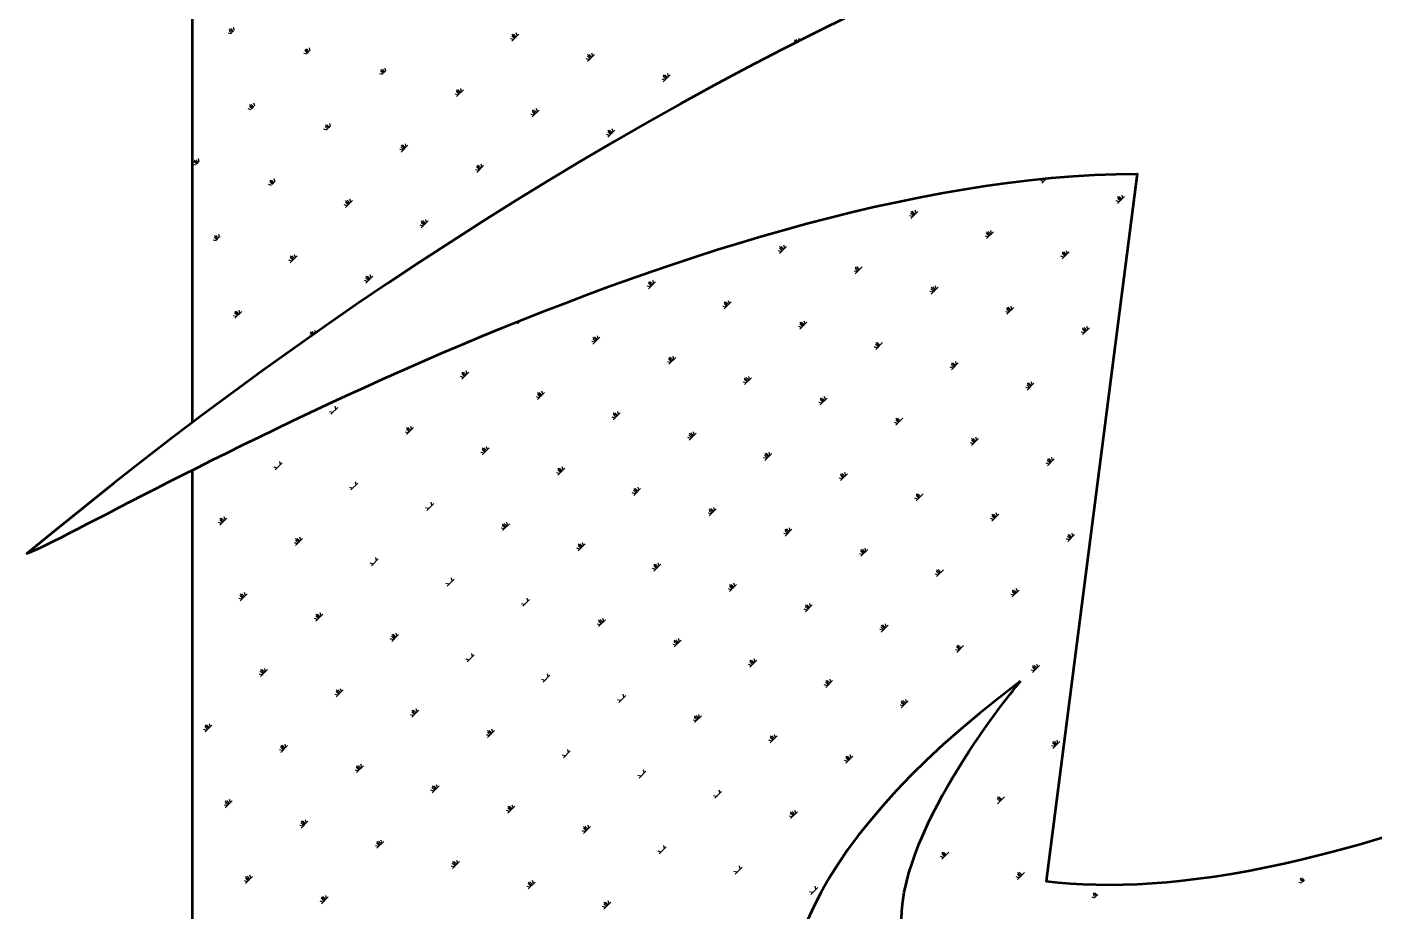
# Model space of a CAD drawing. Extents: x 962303 to 1579583, y -174742 to 224716.
# Drawn here: x 1403928 to 1405011, y 179496 to 180207 of the extents above; entities that cross this region are included whole.
import ezdxf

# ---------------------------------------------------------------- set-up
doc = ezdxf.new("R2010")
doc.units = 0
doc.header["$LTSCALE"] = 1000
doc.header["$MEASUREMENT"] = 0
doc.layers.add('PUB_TITLE', color=4, linetype='Continuous')

msp = doc.modelspace()

# ---------------------------------------------------------------- linework, layer by layer
at = {"layer": 'PUB_TITLE', "color": 4}
for p, q in [((1404092, 180201.2), (1404089.6, 180201.8)), ((1404092.7, 180201.9), (1404090.5, 180204.1)), ((1404093.4, 180202.6), (1404090.6, 180205.3)), ((1404094.1, 180203.3), (1404091.9, 180205.5)), ((1404094.8, 180203.9), (1404094.1, 180206.4)), ((1404319.8, 180197.5), (1404317.6, 180199.7)), ((1404320.5, 180198.2), (1404317.7, 180201)), ((1404317.7, 180195.4), (1404323.3, 180201)), ((1404321.2, 180198.9), (1404319, 180201.1)), ((1404321.9, 180199.6), (1404321.2, 180202)), ((1404548.8, 180195.8), (1404548.4, 180197.6)), ((1404153.6, 180185.6), (1404151.3, 180187.8)), ((1404154.3, 180186.2), (1404151.5, 180189)), ((1404154.9, 180186.9), (1404152.7, 180189.2)), ((1404155.6, 180187.6), (1404155, 180190.1)), ((1404319.1, 180196.8), (1404316.7, 180197.4)), ((1404545.8, 180194.2), (1404544.7, 180195.3)), ((1404546.7, 180194.7), (1404544.8, 180196.6)), ((1404547.6, 180195.2), (1404546.1, 180196.7)), ((1404550.3, 180196.6), (1404550.4, 180196.6)), ((1404152.9, 180184.9), (1404150.4, 180185.5)), ((1404380, 180180.5), (1404377.5, 180181.1)), ((1404380.7, 180181.2), (1404378.4, 180183.4)), ((1404381.4, 180181.9), (1404378.6, 180184.7)), ((1404378.6, 180179.1), (1404384.1, 180184.7)), ((1404382.1, 180182.6), (1404379.8, 180184.8)), ((1404382.8, 180183.3), (1404382.1, 180185.7)), ((1404213.7, 180168.6), (1404211.3, 180169.2)), ((1404214.4, 180169.2), (1404212.2, 180171.5)), ((1404215.1, 180169.9), (1404212.3, 180172.7)), ((1404215.8, 180170.6), (1404213.6, 180172.9)), ((1404216.5, 180171.3), (1404215.8, 180173.8)), ((1404441.5, 180164.9), (1404439.3, 180167.1)), ((1404442.2, 180165.6), (1404439.4, 180168.4)), ((1404439.4, 180162.8), (1404445, 180168.4)), ((1404442.9, 180166.3), (1404440.7, 180168.5)), ((1404443.6, 180167), (1404443, 180169.4)), ((1404275.3, 180152.9), (1404273, 180155.2)), ((1404276, 180153.6), (1404273.2, 180156.4)), ((1404273.2, 180150.9), (1404278.7, 180156.4)), ((1404276.7, 180154.3), (1404274.4, 180156.6)), ((1404277.3, 180155), (1404276.7, 180157.5)), ((1404440.8, 180164.2), (1404438.4, 180164.8)), ((1404109.7, 180141.7), (1404106.9, 180144.5)), ((1404110.4, 180142.4), (1404108.2, 180144.6)), ((1404111.1, 180143.1), (1404110.4, 180145.5)), ((1404274.6, 180152.2), (1404272.1, 180152.9)), ((1404108.3, 180140.3), (1404105.9, 180141)), ((1404109, 180141), (1404106.8, 180143.2)), ((1404335.4, 180135.9), (1404333, 180136.6)), ((1404336.1, 180136.6), (1404333.9, 180138.9)), ((1404336.8, 180137.3), (1404334, 180140.1)), ((1404334, 180134.5), (1404339.6, 180140.1)), ((1404337.5, 180138), (1404335.3, 180140.3)), ((1404338.2, 180138.7), (1404337.6, 180141.2)), ((1404169.2, 180124), (1404166.7, 180124.7)), ((1404169.9, 180124.7), (1404167.6, 180126.9)), ((1404170.6, 180125.4), (1404167.8, 180128.2)), ((1404171.3, 180126.1), (1404169, 180128.3)), ((1404171.9, 180126.8), (1404171.3, 180129.2)), ((1404397, 180120.3), (1404394.7, 180122.6)), ((1404397.7, 180121), (1404394.9, 180123.8)), ((1404394.9, 180118.2), (1404400.4, 180123.8)), ((1404398.4, 180121.7), (1404396.1, 180124)), ((1404399.1, 180122.4), (1404398.4, 180124.9)), ((1404231.4, 180109.1), (1404228.6, 180111.9)), ((1404228.6, 180106.3), (1404234.2, 180111.9)), ((1404232.1, 180109.8), (1404229.9, 180112)), ((1404232.8, 180110.5), (1404232.1, 180112.9)), ((1404396.3, 180119.6), (1404393.8, 180120.3)), ((1404065.9, 180097.9), (1404063.6, 180100.1)), ((1404066.5, 180098.5), (1404065.9, 180101)), ((1404230, 180107.7), (1404227.6, 180108.4)), ((1404230.7, 180108.4), (1404228.5, 180110.6)), ((1404063.8, 180095.8), (1404061.3, 180096.4)), ((1404064.5, 180096.5), (1404062.2, 180098.7)), ((1404065.2, 180097.2), (1404062.4, 180099.9)), ((1404290.9, 180091.4), (1404288.4, 180092)), ((1404291.6, 180092.1), (1404289.3, 180094.3)), ((1404292.3, 180092.8), (1404289.5, 180095.6)), ((1404289.5, 180090), (1404295, 180095.6)), ((1404293, 180093.5), (1404290.7, 180095.7)), ((1404293.7, 180094.2), (1404293, 180096.6)), ((1404124.6, 180079.5), (1404122.2, 180080.1)), ((1404125.3, 180080.2), (1404123.1, 180082.4)), ((1404126, 180080.8), (1404123.2, 180083.6)), ((1404126.7, 180081.5), (1404124.5, 180083.8)), ((1404127.4, 180082.2), (1404126.7, 180084.7)), ((1404745.1, 180082.7), (1404742.7, 180083.3)), ((1404743.7, 180081.3), (1404747.5, 180085.1)), ((1404745.8, 180083.4), (1404744.3, 180084.8)), ((1404746.5, 180084), (1404745.6, 180084.9)), ((1404747.2, 180084.7), (1404746.9, 180085)), ((1404188.3, 180065.9), (1404187.6, 180068.4)), ((1404806.6, 180067), (1404804.4, 180069.3)), ((1404807.3, 180067.7), (1404804.5, 180070.5)), ((1404804.5, 180065), (1404810.1, 180070.5)), ((1404808, 180068.4), (1404805.8, 180070.7)), ((1404808.7, 180069.1), (1404808.1, 180071.6)), ((1404185.5, 180063.2), (1404183, 180063.8)), ((1404186.2, 180063.8), (1404183.9, 180066.1)), ((1404186.9, 180064.5), (1404184.1, 180067.3)), ((1404184.1, 180061.8), (1404189.6, 180067.3)), ((1404187.6, 180065.2), (1404185.3, 180067.5)), ((1404640.4, 180055.1), (1404638.2, 180057.3)), ((1404641.1, 180055.8), (1404638.3, 180058.6)), ((1404638.3, 180053), (1404643.9, 180058.6)), ((1404641.8, 180056.5), (1404639.5, 180058.7)), ((1404642.5, 180057.2), (1404641.8, 180059.6)), ((1404805.9, 180066.3), (1404803.5, 180067)), ((1404246.3, 180046.8), (1404243.9, 180047.5)), ((1404247, 180047.5), (1404244.8, 180049.8)), ((1404247.7, 180048.2), (1404244.9, 180051)), ((1404244.9, 180045.5), (1404250.5, 180051)), ((1404248.4, 180048.9), (1404246.2, 180051.2)), ((1404249.1, 180049.6), (1404248.5, 180052.1)), ((1404639.7, 180054.4), (1404637.3, 180055.1)), ((1404080.1, 180034.9), (1404077.6, 180035.6)), ((1404080.8, 180035.6), (1404078.5, 180037.8)), ((1404081.5, 180036.3), (1404078.7, 180039.1)), ((1404082.2, 180037), (1404079.9, 180039.2)), ((1404082.9, 180037.7), (1404082.2, 180040.1)), ((1404700.5, 180038.1), (1404698.1, 180038.8)), ((1404701.2, 180038.8), (1404699, 180041)), ((1404701.9, 180039.5), (1404699.1, 180042.3)), ((1404699.1, 180036.7), (1404704.7, 180042.3)), ((1404702.6, 180040.2), (1404700.4, 180042.4)), ((1404703.3, 180040.9), (1404702.7, 180043.3)), ((1404534.3, 180026.2), (1404531.9, 180026.8)), ((1404535, 180026.9), (1404532.8, 180029.1)), ((1404535.7, 180027.6), (1404532.9, 180030.3)), ((1404532.9, 180024.8), (1404538.5, 180030.3)), ((1404536.4, 180028.3), (1404534.1, 180030.5)), ((1404537.1, 180029), (1404536.4, 180031.4)), ((1404762.1, 180022.5), (1404759.9, 180024.7)), ((1404762.8, 180023.2), (1404760, 180026)), ((1404760, 180020.4), (1404765.6, 180026)), ((1404763.5, 180023.9), (1404761.3, 180026.1)), ((1404764.2, 180024.6), (1404763.5, 180027)), ((1404140.9, 180018.6), (1404138.5, 180019.3)), ((1404141.6, 180019.3), (1404139.4, 180021.5)), ((1404142.3, 180020), (1404139.5, 180022.8)), ((1404139.5, 180017.2), (1404145.1, 180022.8)), ((1404143, 180020.7), (1404140.8, 180022.9)), ((1404143.7, 180021.4), (1404143.1, 180023.8)), ((1404596.5, 180011.3), (1404593.7, 180014)), ((1404593.7, 180008.5), (1404599.3, 180014)), ((1404597.2, 180012), (1404595, 180014.2)), ((1404761.4, 180021.8), (1404759, 180022.5)), ((1404201.8, 180002.3), (1404199.3, 180003)), ((1404202.5, 180003), (1404200.2, 180005.2)), ((1404203.2, 180003.7), (1404200.4, 180006.5)), ((1404200.4, 180000.9), (1404206, 180006.5)), ((1404203.9, 180004.4), (1404201.6, 180006.6)), ((1404204.6, 180005.1), (1404203.9, 180007.5)), ((1404431.7, 180000.7), (1404431, 180003.1)), ((1404595.1, 180009.9), (1404592.7, 180010.5)), ((1404595.8, 180010.6), (1404593.6, 180012.8)), ((1404428.9, 179997.9), (1404426.4, 179998.6)), ((1404429.6, 179998.6), (1404427.4, 180000.9)), ((1404430.3, 179999.3), (1404427.5, 180002.1)), ((1404427.5, 179996.5), (1404433.1, 180002.1)), ((1404431, 180000), (1404428.7, 180002.2)), ((1404656, 179993.6), (1404653.6, 179994.2)), ((1404656.7, 179994.3), (1404654.5, 179996.5)), ((1404657.4, 179995), (1404654.6, 179997.7)), ((1404654.6, 179992.2), (1404660.2, 179997.7)), ((1404658.1, 179995.6), (1404655.9, 179997.9)), ((1404658.8, 179996.3), (1404658.1, 179998.8)), ((1404489.7, 179981.6), (1404487.3, 179982.3)), ((1404490.4, 179982.3), (1404488.2, 179984.5)), ((1404491.1, 179983), (1404488.3, 179985.8)), ((1404488.3, 179980.2), (1404493.9, 179985.8)), ((1404491.8, 179983.7), (1404489.6, 179985.9)), ((1404492.5, 179984.4), (1404491.9, 179986.8)), ((1404718.2, 179978.6), (1404715.5, 179981.4)), ((1404715.5, 179975.9), (1404721, 179981.4)), ((1404718.9, 179979.3), (1404716.7, 179981.6)), ((1404719.6, 179980), (1404719, 179982.5)), ((1404096.4, 179974.1), (1404093.9, 179974.7)), ((1404097.1, 179974.8), (1404094.8, 179977)), ((1404097.8, 179975.4), (1404095, 179978.2)), ((1404095, 179972.7), (1404100.6, 179978.2)), ((1404098.5, 179976.1), (1404096.2, 179978.4)), ((1404099.2, 179976.8), (1404098.5, 179979.3)), ((1404322.1, 179968.3), (1404324.8, 179971.1)), ((1404324.2, 179970.4), (1404323.9, 179970.7)), ((1404553.4, 179968.1), (1404552.7, 179970.5)), ((1404716.8, 179977.3), (1404714.4, 179977.9)), ((1404717.5, 179978), (1404715.3, 179980.2)), ((1404157.3, 179959.1), (1404155.7, 179960.7)), ((1404158.1, 179959.7), (1404155.8, 179961.9)), ((1404158.9, 179960.2), (1404157.1, 179962.1)), ((1404159.9, 179960.9), (1404159.4, 179963)), ((1404323.5, 179969.7), (1404322.3, 179970)), ((1404550.6, 179965.3), (1404548.2, 179966)), ((1404551.3, 179966), (1404549.1, 179968.2)), ((1404552, 179966.7), (1404549.2, 179969.5)), ((1404549.2, 179963.9), (1404554.8, 179969.5)), ((1404552.7, 179967.4), (1404550.5, 179969.6)), ((1404777.7, 179960.9), (1404775.3, 179961.6)), ((1404778.4, 179961.6), (1404776.2, 179963.9)), ((1404779.1, 179962.3), (1404776.3, 179965.1)), ((1404776.3, 179959.6), (1404781.9, 179965.1)), ((1404779.8, 179963), (1404777.6, 179965.3)), ((1404780.5, 179963.7), (1404779.8, 179966.2)), ((1404155.9, 179958.1), (1404154.8, 179958.4)), ((1404384.3, 179953.4), (1404381.9, 179954)), ((1404385, 179954.1), (1404382.8, 179956.3)), ((1404385.7, 179954.8), (1404382.9, 179957.6)), ((1404382.9, 179952), (1404388.5, 179957.6)), ((1404386.4, 179955.5), (1404384.2, 179957.7)), ((1404387.1, 179956.2), (1404386.5, 179958.6)), ((1404611.4, 179949), (1404609, 179949.7)), ((1404612.1, 179949.7), (1404609.9, 179951.9)), ((1404612.8, 179950.4), (1404610.1, 179953.2)), ((1404610.1, 179947.6), (1404615.6, 179953.2)), ((1404613.5, 179951.1), (1404611.3, 179953.3)), ((1404445.2, 179937.1), (1404442.8, 179937.7)), ((1404445.9, 179937.8), (1404443.7, 179940)), ((1404446.6, 179938.5), (1404443.8, 179941.3)), ((1404443.8, 179935.7), (1404449.4, 179941.3)), ((1404447.3, 179939.2), (1404445, 179941.4)), ((1404448, 179939.9), (1404447.3, 179942.3)), ((1404675.1, 179935.5), (1404674.4, 179937.9)), ((1404279.6, 179925.8), (1404277.4, 179928.1)), ((1404280.3, 179926.5), (1404277.5, 179929.3)), ((1404277.5, 179923.7), (1404283.1, 179929.3)), ((1404281, 179927.2), (1404278.8, 179929.5)), ((1404281.7, 179927.9), (1404281.1, 179930.4)), ((1404672.3, 179932.7), (1404669.9, 179933.4)), ((1404673, 179933.4), (1404670.8, 179935.6)), ((1404673.7, 179934.1), (1404670.9, 179936.9)), ((1404670.9, 179931.3), (1404676.5, 179936.9)), ((1404674.4, 179934.8), (1404672.2, 179937)), ((1404278.9, 179925.1), (1404276.5, 179925.8)), ((1404506, 179920.8), (1404503.6, 179921.4)), ((1404506.7, 179921.5), (1404504.5, 179923.7)), ((1404507.4, 179922.2), (1404504.7, 179924.9)), ((1404504.7, 179919.4), (1404510.2, 179924.9)), ((1404508.1, 179922.9), (1404505.9, 179925.1)), ((1404508.8, 179923.6), (1404508.2, 179926)), ((1404733.2, 179916.4), (1404730.7, 179917.1)), ((1404733.8, 179917.1), (1404731.6, 179919.3)), ((1404734.5, 179917.8), (1404731.8, 179920.6)), ((1404731.8, 179915), (1404737.3, 179920.6)), ((1404735.2, 179918.5), (1404733, 179920.7)), ((1404735.9, 179919.2), (1404735.3, 179921.6)), ((1404339.8, 179908.8), (1404337.4, 179909.5)), ((1404340.5, 179909.5), (1404338.3, 179911.8)), ((1404341.2, 179910.2), (1404338.4, 179913)), ((1404338.4, 179907.4), (1404344, 179913)), ((1404341.9, 179910.9), (1404339.6, 179913.1)), ((1404342.6, 179911.6), (1404341.9, 179914.1)), ((1404567.6, 179905.2), (1404565.4, 179907.4)), ((1404568.3, 179905.9), (1404565.5, 179908.6)), ((1404565.5, 179903.1), (1404571.1, 179908.6)), ((1404569, 179906.6), (1404566.8, 179908.8)), ((1404569.7, 179907.2), (1404569, 179909.7)), ((1404173.5, 179896.9), (1404171.1, 179897.5)), ((1404172.1, 179895.5), (1404177.7, 179901.1)), ((1404176.3, 179899.7), (1404175.7, 179902.1)), ((1404401.3, 179893.2), (1404399.1, 179895.5)), ((1404402, 179893.9), (1404399.2, 179896.7)), ((1404399.2, 179891.1), (1404404.8, 179896.7)), ((1404402.7, 179894.6), (1404400.5, 179896.8)), ((1404403.4, 179895.3), (1404402.8, 179897.7)), ((1404566.9, 179904.5), (1404564.5, 179905.1)), ((1404235.1, 179881.3), (1404232.9, 179883.5)), ((1404235.8, 179882), (1404233, 179884.8)), ((1404233, 179879.2), (1404238.6, 179884.8)), ((1404236.5, 179882.7), (1404234.2, 179884.9)), ((1404237.2, 179883.4), (1404236.5, 179885.8)), ((1404400.6, 179892.5), (1404398.2, 179893.2)), ((1404627.7, 179888.2), (1404625.3, 179888.8)), ((1404628.4, 179888.9), (1404626.2, 179891.1)), ((1404629.1, 179889.6), (1404626.4, 179892.3)), ((1404626.4, 179886.8), (1404631.9, 179892.3)), ((1404629.8, 179890.2), (1404627.6, 179892.5)), ((1404234.4, 179880.6), (1404232, 179881.2)), ((1404461.5, 179876.2), (1404459.1, 179876.9)), ((1404462.2, 179876.9), (1404460, 179879.1)), ((1404462.9, 179877.6), (1404460.1, 179880.4)), ((1404460.1, 179874.8), (1404465.7, 179880.4)), ((1404463.6, 179878.3), (1404461.4, 179880.5)), ((1404464.3, 179879), (1404463.6, 179881.4)), ((1404689.3, 179872.5), (1404687.1, 179874.8)), ((1404690, 179873.2), (1404687.2, 179876)), ((1404687.2, 179870.5), (1404692.8, 179876)), ((1404690.7, 179873.9), (1404688.5, 179876.2)), ((1404691.4, 179874.6), (1404690.7, 179877.1)), ((1404295.2, 179864.3), (1404292.8, 179864.9)), ((1404295.9, 179865), (1404293.7, 179867.2)), ((1404296.6, 179865.7), (1404293.8, 179868.5)), ((1404293.8, 179862.9), (1404299.4, 179868.5)), ((1404297.3, 179866.4), (1404295.1, 179868.6)), ((1404298, 179867.1), (1404297.4, 179869.5)), ((1404523, 179860.6), (1404520.8, 179862.8)), ((1404523.7, 179861.3), (1404521, 179864.1)), ((1404521, 179858.5), (1404526.5, 179864.1)), ((1404524.4, 179862), (1404522.2, 179864.2)), ((1404525.1, 179862.7), (1404524.5, 179865.1)), ((1404688.6, 179871.9), (1404686.2, 179872.5)), ((1404129, 179852.3), (1404126.6, 179853)), ((1404127.6, 179851), (1404133.2, 179856.5)), ((1404131.8, 179855.1), (1404131.1, 179857.6)), ((1404357.5, 179849.4), (1404354.7, 179852.2)), ((1404354.7, 179846.6), (1404360.3, 179852.2)), ((1404358.2, 179850.1), (1404356, 179852.3)), ((1404358.9, 179850.8), (1404358.2, 179853.2)), ((1404522.3, 179859.9), (1404519.9, 179860.6)), ((1404749.5, 179855.5), (1404747, 179856.2)), ((1404750.2, 179856.2), (1404747.9, 179858.5)), ((1404750.8, 179856.9), (1404748.1, 179859.7)), ((1404748.1, 179854.2), (1404753.6, 179859.7)), ((1404751.5, 179857.6), (1404749.3, 179859.9)), ((1404752.2, 179858.3), (1404751.6, 179860.8)), ((1404188.4, 179834.7), (1404194, 179840.2)), ((1404192.6, 179838.8), (1404192, 179841.3)), ((1404356.1, 179848), (1404353.7, 179848.6)), ((1404356.8, 179848.7), (1404354.6, 179850.9)), ((1404583.2, 179843.6), (1404580.8, 179844.3)), ((1404583.9, 179844.3), (1404581.7, 179846.5)), ((1404584.6, 179845), (1404581.8, 179847.8)), ((1404581.8, 179842.2), (1404587.4, 179847.8)), ((1404585.3, 179845.7), (1404583.1, 179847.9)), ((1404586, 179846.4), (1404585.3, 179848.8)), ((1404189.8, 179836), (1404187.4, 179836.7)), ((1404416.9, 179831.7), (1404414.5, 179832.3)), ((1404417.6, 179832.4), (1404415.4, 179834.6)), ((1404418.3, 179833.1), (1404415.6, 179835.9)), ((1404415.6, 179830.3), (1404421.1, 179835.9)), ((1404419, 179833.8), (1404416.8, 179836)), ((1404419.7, 179834.5), (1404419.1, 179836.9)), ((1404644.8, 179828), (1404642.5, 179830.2)), ((1404645.4, 179828.7), (1404642.7, 179831.5)), ((1404642.7, 179825.9), (1404648.2, 179831.5)), ((1404646.1, 179829.4), (1404643.9, 179831.6)), ((1404250.7, 179819.7), (1404248.3, 179820.4)), ((1404249.3, 179818.3), (1404254.9, 179823.9)), ((1404253.5, 179822.5), (1404252.8, 179825)), ((1404479.2, 179816.8), (1404476.4, 179819.5)), ((1404476.4, 179814), (1404482, 179819.5)), ((1404479.9, 179817.5), (1404477.7, 179819.7)), ((1404480.6, 179818.2), (1404479.9, 179820.6)), ((1404644.1, 179827.3), (1404641.6, 179828)), ((1404084.4, 179807.8), (1404082, 179808.5)), ((1404085.1, 179808.5), (1404082.9, 179810.7)), ((1404085.8, 179809.2), (1404083, 179812)), ((1404083, 179806.4), (1404088.6, 179812)), ((1404086.5, 179809.9), (1404084.3, 179812.1)), ((1404087.2, 179810.6), (1404086.6, 179813)), ((1404313.6, 179805.5), (1404311.4, 179807.7)), ((1404314.3, 179806.2), (1404313.7, 179808.7)), ((1404477.8, 179815.4), (1404475.4, 179816)), ((1404478.5, 179816.1), (1404476.3, 179818.3)), ((1404704.9, 179811), (1404702.5, 179811.7)), ((1404705.6, 179811.7), (1404703.4, 179813.9)), ((1404706.3, 179812.4), (1404703.5, 179815.2)), ((1404703.5, 179809.6), (1404709.1, 179815.2)), ((1404707, 179813.1), (1404704.8, 179815.3)), ((1404707.7, 179813.8), (1404707, 179816.2)), ((1404311.5, 179803.4), (1404309.1, 179804.1)), ((1404312.2, 179804.1), (1404310, 179806.4)), ((1404312.9, 179804.8), (1404310.2, 179807.6)), ((1404310.2, 179802), (1404315.7, 179807.6)), ((1404538.7, 179799.1), (1404536.2, 179799.7)), ((1404539.3, 179799.8), (1404537.1, 179802)), ((1404540, 179800.5), (1404537.3, 179803.2)), ((1404537.3, 179797.7), (1404542.8, 179803.2)), ((1404540.7, 179801.2), (1404538.5, 179803.4)), ((1404541.4, 179801.8), (1404540.8, 179804.3)), ((1404766.5, 179795.4), (1404764.2, 179797.6)), ((1404767.2, 179796.1), (1404764.4, 179798.9)), ((1404764.4, 179793.3), (1404769.9, 179798.9)), ((1404767.8, 179796.8), (1404765.6, 179799)), ((1404768.5, 179797.5), (1404767.9, 179799.9)), ((1404145.3, 179791.5), (1404142.9, 179792.1)), ((1404146, 179792.2), (1404143.8, 179794.4)), ((1404146.7, 179792.9), (1404143.9, 179795.7)), ((1404143.9, 179790.1), (1404149.5, 179795.7)), ((1404147.4, 179793.6), (1404145.2, 179795.8)), ((1404148.1, 179794.3), (1404147.4, 179796.7)), ((1404372.4, 179787.1), (1404370, 179787.8)), ((1404373.1, 179787.8), (1404370.9, 179790.1)), ((1404373.8, 179788.5), (1404371, 179791.3)), ((1404371, 179785.7), (1404376.6, 179791.3)), ((1404374.5, 179789.2), (1404372.3, 179791.4)), ((1404375.2, 179789.9), (1404374.5, 179792.3)), ((1404600.9, 179784.1), (1404598.1, 179786.9)), ((1404598.1, 179781.4), (1404603.7, 179786.9)), ((1404601.6, 179784.8), (1404599.4, 179787.1)), ((1404602.3, 179785.5), (1404601.6, 179788)), ((1404765.8, 179794.7), (1404763.3, 179795.3)), ((1404206.1, 179775.2), (1404203.7, 179775.8)), ((1404204.8, 179773.8), (1404210.3, 179779.4)), ((1404208.9, 179778), (1404208.3, 179780.4)), ((1404436, 179773.6), (1404435.4, 179776)), ((1404599.5, 179782.8), (1404597.1, 179783.4)), ((1404600.2, 179783.5), (1404598, 179785.7)), ((1404433.3, 179770.8), (1404430.8, 179771.5)), ((1404433.9, 179771.5), (1404431.7, 179773.7)), ((1404434.6, 179772.2), (1404431.9, 179775)), ((1404431.9, 179769.4), (1404437.4, 179775)), ((1404435.3, 179772.9), (1404433.1, 179775.1)), ((1404660.4, 179766.5), (1404657.9, 179767.1)), ((1404661.1, 179767.1), (1404658.8, 179769.4)), ((1404661.8, 179767.8), (1404659, 179770.6)), ((1404659, 179765.1), (1404664.5, 179770.6)), ((1404662.4, 179768.5), (1404660.2, 179770.8)), ((1404267, 179758.9), (1404264.6, 179759.5)), ((1404265.6, 179757.5), (1404271.2, 179763.1)), ((1404269.8, 179761.7), (1404269.1, 179764.1)), ((1404494.1, 179754.5), (1404491.7, 179755.2)), ((1404494.8, 179755.2), (1404492.6, 179757.4)), ((1404495.5, 179755.9), (1404492.7, 179758.7)), ((1404492.7, 179753.1), (1404498.3, 179758.7)), ((1404496.2, 179756.6), (1404494, 179758.8)), ((1404496.9, 179757.3), (1404496.2, 179759.7)), ((1404722.6, 179751.5), (1404719.8, 179754.3)), ((1404719.8, 179748.8), (1404725.4, 179754.3)), ((1404723.3, 179752.2), (1404721.1, 179754.5)), ((1404724, 179752.9), (1404723.3, 179755.4)), ((1404100.7, 179746.9), (1404098.3, 179747.6)), ((1404101.4, 179747.6), (1404099.2, 179749.9)), ((1404102.1, 179748.3), (1404099.4, 179751.1)), ((1404099.4, 179745.6), (1404104.9, 179751.1)), ((1404102.8, 179749), (1404100.6, 179751.3)), ((1404103.5, 179749.7), (1404102.9, 179752.2)), ((1404327.9, 179742.6), (1404325.4, 179743.2)), ((1404326.5, 179741.2), (1404332, 179746.8)), ((1404330.6, 179745.4), (1404330, 179747.8)), ((1404557.7, 179741), (1404557.1, 179743.4)), ((1404721.2, 179750.1), (1404718.8, 179750.8)), ((1404721.9, 179750.8), (1404719.7, 179753.1)), ((1404162.3, 179731.3), (1404160.1, 179733.6)), ((1404163, 179732), (1404160.2, 179734.8)), ((1404160.2, 179729.3), (1404165.8, 179734.8)), ((1404163.7, 179732.7), (1404161.5, 179735)), ((1404164.4, 179733.4), (1404163.7, 179735.9)), ((1404555, 179738.2), (1404552.5, 179738.9)), ((1404555.7, 179738.9), (1404553.4, 179741.1)), ((1404556.4, 179739.6), (1404553.6, 179742.4)), ((1404553.6, 179736.8), (1404559.1, 179742.4)), ((1404557, 179740.3), (1404554.8, 179742.5)), ((1404161.6, 179730.6), (1404159.2, 179731.3)), ((1404388.7, 179726.3), (1404386.3, 179726.9)), ((1404389.4, 179727), (1404387.2, 179729.2)), ((1404390.1, 179727.7), (1404387.3, 179730.4)), ((1404387.3, 179724.9), (1404392.9, 179730.4)), ((1404390.8, 179728.4), (1404388.6, 179730.6)), ((1404391.5, 179729.1), (1404390.8, 179731.5)), ((1404615.8, 179721.9), (1404613.4, 179722.6)), ((1404616.5, 179722.6), (1404614.3, 179724.8)), ((1404617.2, 179723.3), (1404614.4, 179726.1)), ((1404614.4, 179720.5), (1404620, 179726.1)), ((1404617.9, 179724), (1404615.7, 179726.2)), ((1404618.6, 179724.7), (1404617.9, 179727.1)), ((1404222.5, 179714.3), (1404220, 179715)), ((1404223.1, 179715), (1404220.9, 179717.3)), ((1404223.8, 179715.7), (1404221.1, 179718.5)), ((1404221.1, 179712.9), (1404226.6, 179718.5)), ((1404224.5, 179716.4), (1404222.3, 179718.7)), ((1404225.2, 179717.1), (1404224.6, 179719.6)), ((1404449.6, 179710), (1404447.1, 179710.6)), ((1404450.3, 179710.7), (1404448, 179712.9)), ((1404451, 179711.4), (1404448.2, 179714.1)), ((1404448.2, 179708.6), (1404453.7, 179714.1)), ((1404451.6, 179712.1), (1404449.4, 179714.3)), ((1404452.3, 179712.8), (1404451.7, 179715.2)), ((1404281.9, 179696.6), (1404287.5, 179702.2)), ((1404286.1, 179700.8), (1404285.4, 179703.2)), ((1404676.7, 179705.6), (1404674.2, 179706.3)), ((1404677.4, 179706.3), (1404675.1, 179708.5)), ((1404678.1, 179707), (1404675.3, 179709.8)), ((1404675.3, 179704.2), (1404680.8, 179709.8)), ((1404678.8, 179707.7), (1404676.5, 179709.9)), ((1404117.7, 179686.8), (1404115.5, 179689)), ((1404118.4, 179687.5), (1404115.7, 179690.3)), ((1404115.7, 179684.7), (1404121.2, 179690.3)), ((1404119.1, 179688.2), (1404116.9, 179690.4)), ((1404119.8, 179688.9), (1404119.2, 179691.3)), ((1404283.3, 179698), (1404280.9, 179698.7)), ((1404510.4, 179693.7), (1404508, 179694.3)), ((1404511.1, 179694.4), (1404508.9, 179696.6)), ((1404511.8, 179695.1), (1404509, 179697.8)), ((1404509, 179692.3), (1404514.6, 179697.8)), ((1404512.5, 179695.8), (1404510.3, 179698)), ((1404513.2, 179696.4), (1404512.5, 179698.9)), ((1404737.5, 179689.3), (1404735.1, 179689.9)), ((1404738.2, 179690), (1404736, 179692.2)), ((1404738.9, 179690.7), (1404736.1, 179693.5)), ((1404736.1, 179687.9), (1404741.7, 179693.5)), ((1404739.6, 179691.4), (1404737.4, 179693.6)), ((1404740.3, 179692.1), (1404739.7, 179694.5)), ((1404117, 179686.1), (1404114.6, 179686.7)), ((1404344.2, 179681.7), (1404341.7, 179682.4)), ((1404342.8, 179680.3), (1404348.3, 179685.9)), ((1404346.9, 179684.5), (1404346.3, 179686.9)), ((1404571.3, 179677.4), (1404568.8, 179678)), ((1404572, 179678.1), (1404569.7, 179680.3)), ((1404572.7, 179678.7), (1404569.9, 179681.5)), ((1404569.9, 179676), (1404575.4, 179681.5)), ((1404573.4, 179679.4), (1404571.1, 179681.7)), ((1404574, 179680.1), (1404573.4, 179682.6)), ((1404177.9, 179669.8), (1404175.5, 179670.4)), ((1404178.6, 179670.5), (1404176.4, 179672.7)), ((1404179.3, 179671.2), (1404176.5, 179674)), ((1404176.5, 179668.4), (1404182.1, 179674)), ((1404180, 179671.9), (1404177.8, 179674.1)), ((1404180.7, 179672.6), (1404180, 179675)), ((1404403.6, 179664), (1404409.2, 179669.6)), ((1404407.8, 179668.2), (1404407.1, 179670.6)), ((1404239.5, 179654.2), (1404237.2, 179656.4)), ((1404240.1, 179654.9), (1404237.4, 179657.7)), ((1404237.4, 179652.1), (1404242.9, 179657.7)), ((1404240.8, 179655.6), (1404238.6, 179657.8)), ((1404241.5, 179656.3), (1404240.9, 179658.7)), ((1404405, 179665.4), (1404402.6, 179666.1)), ((1404632.1, 179661.1), (1404629.7, 179661.7)), ((1404632.8, 179661.7), (1404630.6, 179664)), ((1404633.5, 179662.4), (1404630.7, 179665.2)), ((1404630.7, 179659.7), (1404636.3, 179665.2)), ((1404634.2, 179663.1), (1404632, 179665.4)), ((1404634.9, 179663.8), (1404634.3, 179666.3)), ((1404073.9, 179642.9), (1404071.1, 179645.7)), ((1404071.1, 179640.2), (1404076.7, 179645.7)), ((1404074.6, 179643.6), (1404072.4, 179645.9)), ((1404075.3, 179644.3), (1404074.6, 179646.8)), ((1404238.8, 179653.5), (1404236.3, 179654.1)), ((1404465.9, 179649.1), (1404463.4, 179649.8)), ((1404466.6, 179649.8), (1404464.3, 179652)), ((1404467.3, 179650.5), (1404464.5, 179653.3)), ((1404464.5, 179647.7), (1404470, 179653.3)), ((1404468, 179651.2), (1404465.7, 179653.4)), ((1404468.6, 179651.9), (1404468, 179654.3)), ((1404072.5, 179641.5), (1404070.1, 179642.2)), ((1404073.2, 179642.2), (1404071, 179644.5)), ((1404299.6, 179637.2), (1404297.2, 179637.8)), ((1404300.3, 179637.9), (1404298.1, 179640.1)), ((1404301, 179638.6), (1404298.2, 179641.4)), ((1404298.2, 179635.8), (1404303.8, 179641.4)), ((1404301.7, 179639.3), (1404299.5, 179641.5)), ((1404302.4, 179640), (1404301.7, 179642.4)), ((1404527.4, 179633.5), (1404525.2, 179635.7)), ((1404528.1, 179634.2), (1404525.3, 179637)), ((1404525.3, 179631.4), (1404530.9, 179637)), ((1404528.8, 179634.9), (1404526.6, 179637.1)), ((1404529.5, 179635.6), (1404528.8, 179638)), ((1404133.4, 179625.2), (1404130.9, 179625.9)), ((1404134.1, 179625.9), (1404131.8, 179628.2)), ((1404134.7, 179626.6), (1404132, 179629.4)), ((1404132, 179623.8), (1404137.5, 179629.4)), ((1404135.4, 179627.3), (1404133.2, 179629.6)), ((1404136.1, 179628), (1404135.5, 179630.5)), ((1404359.1, 179619.5), (1404364.6, 179625)), ((1404363.2, 179623.7), (1404362.6, 179626.1)), ((1404526.7, 179632.8), (1404524.3, 179633.5)), ((1404753.8, 179628.4), (1404751.4, 179629.1)), ((1404754.5, 179629.1), (1404752.3, 179631.4)), ((1404755.2, 179629.8), (1404752.4, 179632.6)), ((1404752.4, 179627), (1404758, 179632.6)), ((1404755.9, 179630.5), (1404753.7, 179632.8)), ((1404756.6, 179631.2), (1404756, 179633.7)), ((1404195.6, 179610.3), (1404192.8, 179613.1)), ((1404192.8, 179607.5), (1404198.4, 179613.1)), ((1404196.3, 179611), (1404194.1, 179613.3)), ((1404197, 179611.7), (1404196.3, 179614.2)), ((1404360.5, 179620.9), (1404358, 179621.5)), ((1404587.6, 179616.5), (1404585.1, 179617.2)), ((1404588.3, 179617.2), (1404586, 179619.4)), ((1404589, 179617.9), (1404586.2, 179620.7)), ((1404586.2, 179615.1), (1404591.7, 179620.7)), ((1404589.7, 179618.6), (1404587.4, 179620.8)), ((1404590.4, 179619.3), (1404589.7, 179621.7)), ((1404194.2, 179608.9), (1404191.8, 179609.6)), ((1404194.9, 179609.6), (1404192.7, 179611.9)), ((1404421.3, 179604.6), (1404418.9, 179605.2)), ((1404419.9, 179603.2), (1404425.5, 179608.7)), ((1404424.1, 179607.4), (1404423.4, 179609.8)), ((1404255.1, 179592.6), (1404252.6, 179593.3)), ((1404255.8, 179593.3), (1404253.5, 179595.6)), ((1404256.5, 179594), (1404253.7, 179596.8)), ((1404253.7, 179591.2), (1404259.2, 179596.8)), ((1404257.1, 179594.7), (1404254.9, 179596.9)), ((1404257.8, 179595.4), (1404257.2, 179597.8)), ((1404480.8, 179586.9), (1404486.3, 179592.4)), ((1404485, 179591), (1404484.3, 179593.5)), ((1404088.8, 179580.7), (1404086.4, 179581.3)), ((1404089.5, 179581.4), (1404087.3, 179583.6)), ((1404090.2, 179582.1), (1404087.4, 179584.9)), ((1404087.4, 179579.3), (1404093, 179584.9)), ((1404090.9, 179582.8), (1404088.7, 179585)), ((1404091.6, 179583.5), (1404090.9, 179585.9)), ((1404317.3, 179577.7), (1404314.5, 179580.5)), ((1404314.5, 179574.9), (1404320.1, 179580.5)), ((1404318, 179578.4), (1404315.8, 179580.6)), ((1404318.7, 179579.1), (1404318, 179581.5)), ((1404482.2, 179588.3), (1404479.7, 179588.9)), ((1404710, 179584.6), (1404707.7, 179586.8)), ((1404710.7, 179585.3), (1404707.9, 179588.1)), ((1404707.9, 179582.5), (1404713.5, 179588.1)), ((1404711.4, 179586), (1404709.1, 179588.2)), ((1404152.4, 179567.2), (1404151.8, 179569.6)), ((1404315.9, 179576.3), (1404313.5, 179577)), ((1404316.6, 179577), (1404314.4, 179579.2)), ((1404543, 179572), (1404540.6, 179572.6)), ((1404543.7, 179572.7), (1404541.5, 179574.9)), ((1404544.4, 179573.3), (1404541.6, 179576.1)), ((1404541.6, 179570.6), (1404547.2, 179576.1)), ((1404545.1, 179574), (1404542.9, 179576.3)), ((1404545.8, 179574.7), (1404545.2, 179577.2)), ((1404149.7, 179564.4), (1404147.2, 179565)), ((1404150.4, 179565.1), (1404148.1, 179567.3)), ((1404151.1, 179565.8), (1404148.3, 179568.6)), ((1404148.3, 179563), (1404153.8, 179568.6)), ((1404151.7, 179566.5), (1404149.5, 179568.7)), ((1404376.8, 179560), (1404374.3, 179560.7)), ((1404377.5, 179560.7), (1404375.2, 179562.9)), ((1404378.2, 179561.4), (1404375.4, 179564.2)), ((1404375.4, 179558.6), (1404380.9, 179564.2)), ((1404378.9, 179562.1), (1404376.6, 179564.3)), ((1404379.6, 179562.8), (1404378.9, 179565.2)), ((1404210.5, 179548.1), (1404208.1, 179548.7)), ((1404211.2, 179548.8), (1404209, 179551)), ((1404211.9, 179549.5), (1404209.1, 179552.3)), ((1404209.1, 179546.7), (1404214.7, 179552.3)), ((1404212.6, 179550.2), (1404210.4, 179552.4)), ((1404213.3, 179550.9), (1404212.6, 179553.3)), ((1404436.2, 179542.3), (1404441.8, 179547.9)), ((1404440.4, 179546.5), (1404439.8, 179548.9)), ((1404437.6, 179543.7), (1404435.2, 179544.4)), ((1404664.7, 179539.3), (1404662.3, 179540)), ((1404665.4, 179540), (1404663.2, 179542.3)), ((1404666.1, 179540.7), (1404663.3, 179543.5)), ((1404663.3, 179538), (1404668.9, 179543.5)), ((1404666.8, 179541.4), (1404664.6, 179543.7)), ((1404271.4, 179531.8), (1404268.9, 179532.4)), ((1404272.1, 179532.5), (1404269.8, 179534.7)), ((1404272.8, 179533.2), (1404270, 179536)), ((1404270, 179530.4), (1404275.5, 179536)), ((1404273.5, 179533.9), (1404271.2, 179536.1)), ((1404274.2, 179534.6), (1404273.5, 179537)), ((1404498.5, 179527.4), (1404496, 179528.1)), ((1404497.1, 179526), (1404502.7, 179531.6)), ((1404501.3, 179530.2), (1404500.6, 179532.6)), ((1404727, 179524.4), (1404724.2, 179527.2)), ((1404724.2, 179521.6), (1404729.8, 179527.2)), ((1404727.7, 179525.1), (1404725.4, 179527.4)), ((1404105.1, 179519.8), (1404102.7, 179520.5)), ((1404105.8, 179520.5), (1404103.6, 179522.8)), ((1404106.5, 179521.2), (1404103.7, 179524)), ((1404103.7, 179518.4), (1404109.3, 179524)), ((1404107.2, 179521.9), (1404105, 179524.2)), ((1404107.9, 179522.6), (1404107.2, 179525.1)), ((1404332.2, 179515.5), (1404329.8, 179516.1)), ((1404332.9, 179516.2), (1404330.7, 179518.4)), ((1404333.6, 179516.9), (1404330.8, 179519.6)), ((1404330.8, 179514.1), (1404336.4, 179519.6)), ((1404334.3, 179517.6), (1404332.1, 179519.8)), ((1404335, 179518.3), (1404334.4, 179520.7)), ((1404562.1, 179513.9), (1404561.5, 179516.3)), ((1404725.6, 179523), (1404723.1, 179523.7)), ((1404726.3, 179523.7), (1404724.1, 179526)), ((1404952.7, 179518.7), (1404950.3, 179519.3)), ((1404953.4, 179519.4), (1404951.2, 179521.6)), ((1404954.1, 179520.1), (1404951.3, 179522.8)), ((1404954.8, 179520.8), (1404952.6, 179523)), ((1404166.7, 179504.2), (1404164.4, 179506.5)), ((1404167.4, 179504.9), (1404164.6, 179507.7)), ((1404164.6, 179502.1), (1404170.1, 179507.7)), ((1404168.1, 179505.6), (1404165.8, 179507.9)), ((1404168.8, 179506.3), (1404168.1, 179508.8)), ((1404559.3, 179511.1), (1404556.9, 179511.8)), ((1404557.9, 179509.7), (1404563.5, 179515.3)), ((1404786.4, 179506.7), (1404784, 179507.4)), ((1404787.1, 179507.4), (1404784.9, 179509.7)), ((1404787.8, 179508.1), (1404785, 179510.9)), ((1404788.5, 179508.8), (1404786.3, 179511)), ((1404166, 179503.5), (1404163.5, 179504.2)), ((1404393.1, 179499.2), (1404390.6, 179499.8)), ((1404393.8, 179499.9), (1404391.5, 179502.1)), ((1404394.5, 179500.6), (1404391.7, 179503.3)), ((1404391.7, 179497.8), (1404397.3, 179503.3)), ((1404395.2, 179501.3), (1404392.9, 179503.5)), ((1404395.9, 179501.9), (1404395.2, 179504.4))]:
    msp.add_line(p, q, dxfattribs=at)
at = {"layer": 'PUB_TITLE', "color": 4, "lineweight": 53}
for points, knots in [([(1404061.1, 179889), (1404061.1, 180282.3), (1404061.1, 180677.6), (1404061.1, 180677.6), (1404061.1, 180757.1), (1404126.1, 180822.1), (1404205.6, 180822.1), (1404205.6, 180822.1), (1405770.9, 180822.1), (1405770.9, 180822.1), (1405850.4, 180822.1), (1405915.4, 180757.1), (1405915.4, 180677.6), (1405915.4, 180677.6), (1405915.4, 180358.5), (1405915.4, 180008.4)], [6.497483, 6.497483, 6.497483, 6.497483, 7, 7, 7, 8, 8, 8, 9, 9, 9, 10, 10, 10, 10.451509, 10.451509, 10.451509, 10.451509]), ([(1405666.7, 180421.1), (1406084.2, 180354.1), (1405751.7, 179866.3), (1405317.3, 179680.2), (1405623.8, 179895), (1405825.1, 180299.1), (1405295.4, 180167.2), (1405295.4, 180167.2), (1405215.7, 179633.2), (1405215.7, 179633.2), (1405001, 179532.9), (1404846.9, 179507.9), (1404747.2, 179520.4), (1404747.2, 179520.4), (1404820.3, 180088.9), (1404820.3, 180088.9), (1404458.3, 180087.2), (1403988.6, 179807.5), (1403928, 179783.6), (1404414.9, 180187.9), (1405068.1, 180517.3), (1405666.7, 180421.1)], [0, 0, 0, 0, 1, 1, 1, 2, 2, 2, 3, 3, 3, 4, 4, 4, 5, 5, 5, 6, 6, 6, 7, 7, 7, 7]), ([(1404726.4, 179680.9), (1404726.4, 179680.9), (1404368.9, 179257.4), (1405035.9, 179476.4), (1405532.4, 179634.5), (1405973.7, 180014), (1405995.1, 180124.1), (1405995.1, 180124.1), (1405936.6, 179895.8), (1405798.9, 179708.8), (1405784.2, 179662.4), (1405374.7, 179221), (1404889.5, 179209), (1404594.2, 179194.8), (1404358.7, 179405.2), (1404726.4, 179680.9)], [0, 0, 0, 0, 1, 1, 1, 2, 2, 2, 3, 3, 3, 4, 4, 4, 5, 5, 5, 5]), ([(1405915.4, 179909.1), (1405915.4, 179513.1), (1405915.4, 179112.2), (1405915.4, 179112.2), (1405915.4, 179032.7), (1405850.4, 178967.7), (1405770.9, 178967.7), (1405770.9, 178967.7), (1404205.6, 178967.7), (1404205.6, 178967.7), (1404126.1, 178967.7), (1404061.1, 179032.7), (1404061.1, 179112.2), (1404061.1, 179112.2), (1404061.1, 179474.7), (1404061.1, 179850.8)], [2.493971, 2.493971, 2.493971, 2.493971, 3, 3, 3, 4, 4, 4, 5, 5, 5, 6, 6, 6, 6.481204, 6.481204, 6.481204, 6.481204])]:
    msp.add_open_spline(points, degree=3, knots=knots, dxfattribs=at)

doc.saveas('drawing.dxf')
